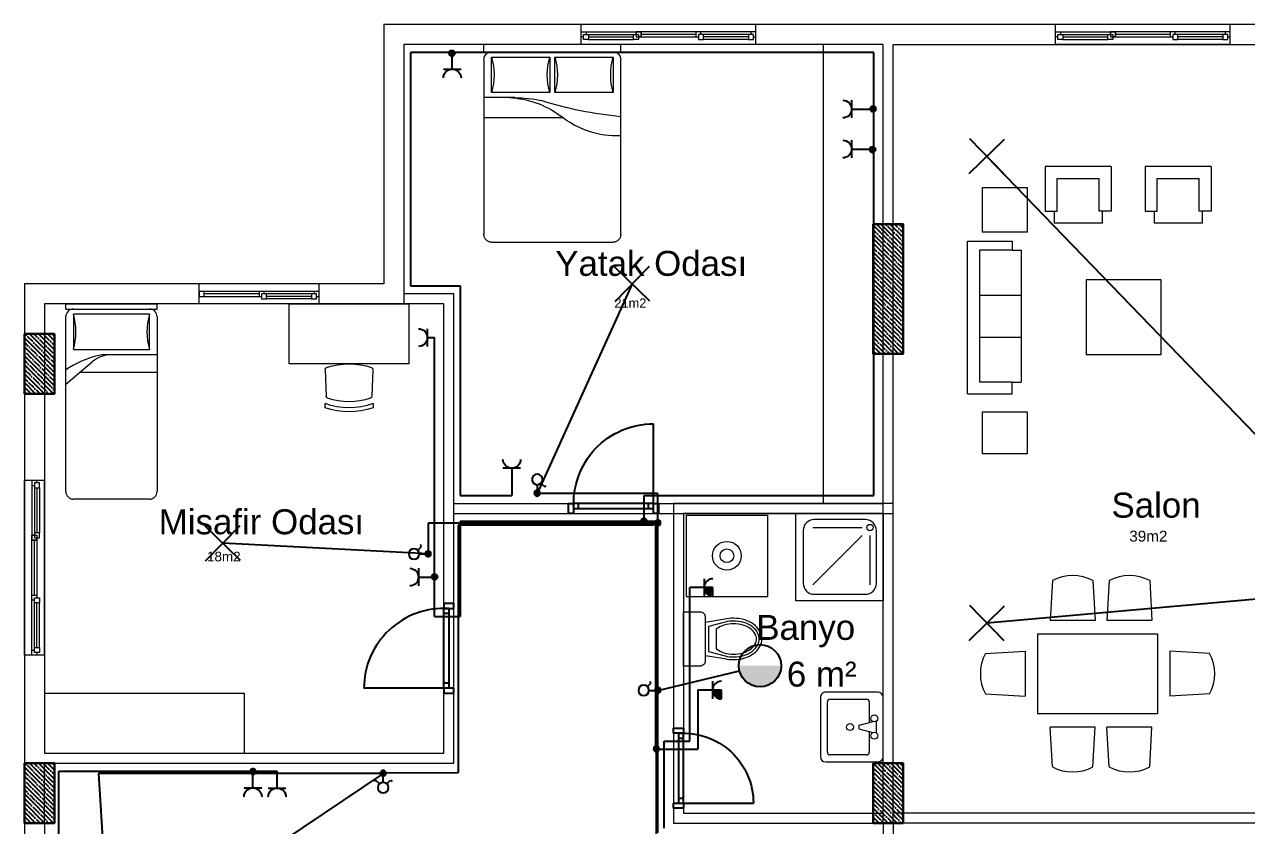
# Model space of a CAD drawing. Header units: millimetres. Extents: x 4244 to 11072, y 2695 to 6443.
# Drawn here: x 4264 to 4876, y 3176 to 3577 of the extents above; entities that cross this region are included whole.
import ezdxf
from ezdxf.enums import TextEntityAlignment as Align

# ---------------------------------------------------------------- set-up
doc = ezdxf.new("R2010")
doc.units = ezdxf.units.MM
doc.linetypes.add('ACAD_ISO03W100', pattern=[30, 12, -18])
for name, color, linetype in [('Aydınlatma', 130, 'Continuous'), ('MIMARI', 7, 'Continuous'), ('Priz Hat', 10, 'Continuous'), ('SEMBOL', 7, 'Continuous')]:
    doc.layers.add(name, color=color, linetype=linetype)
for name, color, linetype, lineweight in [('duvar', 30, 'Continuous', 20), ('kolon', 50, 'Continuous', 30), ('pencere', 241, 'Continuous', 15), ('TEFRIS', 252, 'Continuous', 15)]:
    doc.layers.add(name, color=color, linetype=linetype, lineweight=lineweight)
doc.styles.add('ATT', font='romans.shx')
doc.styles.get("Standard").update_dxf_attribs({"font": 'arial.ttf'})

# ---------------------------------------------------------------- blocks, each defined once
blk = doc.blocks.new('90kapı')
blk.add_line((243145.1, 70889.4), (243145.1, 70969.4))
for points in [[(243145.1, 70879.4), (243145.1, 70889.4), (243140.1, 70889.4), (243140.1, 70879.4)], [(243225.1, 70879.4), (243230.1, 70879.4), (243230.1, 70889.4), (243225.1, 70889.4)]]:
    blk.add_lwpolyline(points, close=True)
for points in [[(243145.1, 70889.4), (243225.1, 70889.4), (243225.1, 70884.4), (243220.1, 70884.4), (243220.1, 70889.4)], [(243150.1, 70884.4), (243150.1, 70889.4)], [(243220.1, 70884.4), (243145.1, 70884.4)]]:
    blk.add_lwpolyline(points)
blk.add_arc((243145.1, 70889.4), 80, 356.4167, 90)
blk = doc.blocks.new('80kapı')
blk.add_line((243283.4, 70889.4), (243283.4, 70959.4))
for points in [[(243283.4, 70879.4), (243283.4, 70889.4), (243278.4, 70889.4), (243278.4, 70879.4)], [(243353.4, 70879.4), (243358.4, 70879.4), (243358.4, 70889.4), (243353.4, 70889.4)]]:
    blk.add_lwpolyline(points, close=True)
for points in [[(243283.4, 70889.4), (243353.4, 70889.4), (243353.4, 70884.4), (243348.4, 70884.4), (243348.4, 70889.4)], [(243288.4, 70884.4), (243288.4, 70889.4)], [(243348.4, 70884.4), (243283.4, 70884.4)]]:
    blk.add_lwpolyline(points)
blk.add_arc((243283.4, 70889.4), 70, 355.904, 90)
blk = doc.blocks.new('12PBED01')
at = {"color": 0, "linetype": 'ByBlock'}
for p, q in [((0, 0), (0, 36)), ((2, 36), (0, 36)), ((2, 0), (2, 36)), ((5, 36), (74, 36)), ((20, 36), (20, 15.78474)), ((27, 36), (27, 5.5)), ((18, 33), (4, 33)), ((4, 33), (4, 3)), ((18, 3), (18, 33)), ((77, 33), (77, 3)), ((31.609761, 0), (22.821743, 10.433915)), ((2, 0), (0, 0)), ((4, 3), (18, 3)), ((74, 0), (5, 0))]:
    blk.add_line(p, q, dxfattribs=at)
for centre, radius, start, end in [((5, 33), 3, 90, 180), ((74, 33), 3, 0, 90), ((11, 57), 25, 253.739795, 286.260205), ((32, 18.164349), 12, 180, 220.10593), ((32, 15.78474), 12, 180, 193.392796), ((59.913793, 22.431034), 40.69413, 193.392796, 213.450102), ((5, 3), 3, 180, 270), ((11, -21), 25, 73.739795, 106.260205), ((74, 3), 3, 270, 0)]:
    blk.add_arc(centre, radius, start, end, dxfattribs=at)
at = {"color": 0, "linetype": 'ByBlock', "style": 'ATT'}
for tag, flags, p in [('ITEM', 3, (48.5, 22)), ('ROOM_NUMBER', 1, (48.5, 7.5))]:
    blk.add_attdef(tag, text='', height=6, dxfattribs=dict(at, flags=flags)).set_placement(p, align=Align.CENTER)
blk = doc.blocks.new('desk-10')
at = {"color": 0, "linetype": 'ByBlock'}
for p, q in [((0, 0.6), (-1.2, 0.6)), ((-1.2, 0.6), (-1.2, 0)), ((0, 0), (0, 0.6)), ((-1.2, 0), (0, 0)), ((-0.839, -0.055), (-0.828, -0.325)), ((-0.361, -0.055), (-0.372, -0.325)), ((-0.84, -0.398), (-0.84, -0.44)), ((-0.36, -0.44), (-0.36, -0.398))]:
    blk.add_line(p, q, dxfattribs=at)
for centre, radius, start, end in [((-0.6, -0.74), 0.74, 72.2612, 107.7388), ((-0.819, -0.054), 0.02, 107.7388, 182.465), ((-0.381, -0.054), 0.02, 357.535, 72.2612), ((-0.808, -0.324), 0.02, 182.465, 250.4227), ((-0.6, 0.26), 0.64, 250.4227, 289.5773), ((-0.392, -0.324), 0.02, 289.5773, 357.535), ((-0.6, 0.26), 0.7, 249.949, 290.051), ((-0.6, 0.26), 0.74, 251.0754, 288.9246)]:
    blk.add_arc(centre, radius, start, end, dxfattribs=at)
blk = doc.blocks.new('12PBED03')
at = {"color": 0, "linetype": 'ByBlock'}
for p, q in [((3, 54), (0, 54)), ((0, 0), (0, 54)), ((3, 0), (3, 54)), ((6, 54), (75, 54)), ((21, 41.758136), (21, 54)), ((29, 23), (29, 54)), ((19, 51), (5, 51)), ((5, 51), (5, 28)), ((19, 28), (19, 51)), ((78, 51), (78, 3)), ((5, 28), (19, 28)), ((5, 26), (5, 3)), ((19, 26), (5, 26)), ((19, 3), (19, 26)), ((3, 0), (0, 0)), ((5, 3), (19, 3)), ((75, 0), (6, 0))]:
    blk.add_line(p, q, dxfattribs=at)
for centre, radius, start, end in [((6, 51), 3, 90, 180), ((75, 51), 3, 0, 90), ((12, 75), 25, 253.739795, 286.260205), ((57.725806, 45.629032), 36.761918, 182.539782, 216.040311), ((69.004289, 41.742518), 48.004291, 179.981359, 192.466744), ((12, 4), 25, 73.739795, 106.260205), ((-120.191801, -13.95004), 149.36804, 5.357156, 17.666547), ((12, 50), 25, 253.739795, 286.260205), ((0.75, 1.5), 35.338541, 357.56726, 39.546081), ((6, 3), 3, 180, 270), ((12, -21), 25, 73.739795, 106.260205), ((75, 3), 3, 270, 0)]:
    blk.add_arc(centre, radius, start, end, dxfattribs=at)
at = {"color": 0, "linetype": 'ByBlock', "style": 'ATT'}
for tag, flags, p in [('ITEM', 3, (50, 33)), ('ROOM_NUMBER', 1, (50, 18.5))]:
    blk.add_attdef(tag, text='', height=6, dxfattribs=dict(at, flags=flags)).set_placement(p, align=Align.CENTER)
blk = doc.blocks.new('lav')
at = {"layer": 'TEFRIS'}
for p, q in [((2752.7, 4644.6), (2752.7, 4585.2)), ((2810.3, 4649.8), (2758, 4649.8)), ((2766.7, 4619.3), (2766.7, 4640.2)), ((2769.3, 4642.8), (2806, 4642.8)), ((2808.6, 4640.2), (2808.6, 4589.6)), ((2815.6, 4585.2), (2815.6, 4644.6)), ((2759.7, 4609.7), (2759.7, 4620.2)), ((2777.2, 4616.7), (2763.2, 4620.2)), ((2777.2, 4613.2), (2777.2, 4616.7)), ((2763.2, 4609.7), (2777.2, 4613.2)), ((2766.7, 4589.6), (2766.7, 4610.6)), ((2758, 4580), (2810.3, 4580)), ((2806, 4587), (2769.3, 4587))]:
    blk.add_line(p, q, dxfattribs=at)
for centre in [(2761.5, 4623.6), (2785.9, 4614.9), (2761.5, 4606.2)]:
    blk.add_circle(centre, 3.49, dxfattribs=at)
for centre, radius, start, end in [((2758, 4644.6), 5.24, 90, 180), ((2769.3, 4640.2), 2.62, 90, 180), ((2806, 4640.2), 2.62, 0, 90), ((2810.3, 4644.6), 5.24, 0, 90), ((2758, 4585.2), 5.24, 180, 270), ((2769.3, 4589.6), 2.62, 180, 270), ((2806, 4589.6), 2.62, 270, 0), ((2810.3, 4585.2), 5.24, 270, 0)]:
    blk.add_arc(centre, radius, start, end, dxfattribs=at)
blk = doc.blocks.new('klo')
at = {"layer": 'TEFRIS'}
blk.add_line((2781.8, 4733.8), (2781.8, 4758.7), dxfattribs=at)
for points in [[(2790.5, 4773.5), (2806.9, 4773.5), (2806.9, 4719), (2790.5, 4719, -0.414214), (2785, 4724.5), (2785, 4768.1, -0.414214)], [(2756.7, 4731, 0.073614), (2766.3, 4732.4, 0.084488), (2773.5, 4736, 0.011368), (2774.1, 4736.5), (2774.1, 4756, 0.011368), (2773.5, 4756.5, 0.084488), (2766.3, 4760.1, 0.073614), (2756.7, 4761.5, 0.073614), (2747.1, 4760.1, 0.084488), (2739.8, 4756.5, 0.106412), (2735.1, 4751.2, 0.129635), (2733.8, 4746.3, 0.129635), (2735.1, 4741.4, 0.106412), (2739.8, 4736, 0.084488), (2747.1, 4732.4, 0.073614)]]:
    blk.add_lwpolyline(points, format="xyb", close=True, dxfattribs=at)
for points in [[(2785, 4762.8), (2765.6, 4766, 0.058264), (2756.7, 4767, 0.073614), (2745.5, 4765.3, 0.084488), (2736.6, 4760.9, 0.106412), (2730.3, 4753.8, 0.129635), (2728.3, 4746.3, 0.129635), (2730.3, 4738.7, 0.106412), (2736.6, 4731.6, 0.084488), (2745.5, 4727.2, 0.073614), (2756.7, 4725.5, 0.058264), (2765.6, 4726.6), (2785, 4729.8)], [(2781.8, 4758.7), (2765.1, 4763.3, 0.05892), (2756.7, 4764.3, 0.073614), (2746.3, 4762.7, 0.084488), (2738.2, 4758.7, 0.106412), (2732.7, 4752.5, 0.129635), (2731, 4746.3, 0.129635), (2732.7, 4740, 0.106412), (2738.2, 4733.8, 0.084488), (2746.3, 4729.8, 0.073614), (2756.7, 4728.3, 0.05892), (2765.1, 4729.3), (2781.8, 4733.8)]]:
    blk.add_lwpolyline(points, format="xyb", dxfattribs=at)
blk = doc.blocks.new('duşak')
at = {"layer": 'TEFRIS'}
for p, q in [((1279.4, 4784.1), (1328.9, 4784.1)), ((1279.4, 4726.8), (1328.9, 4776.1)), ((1336.8, 4776.1), (1336.8, 4726.8))]:
    blk.add_line(p, q, dxfattribs=at)
blk.add_lwpolyline([(1350, 4798.1), (1350, 4710.8), (1262.7, 4710.8), (1262.7, 4798.1)], close=True, dxfattribs=at)
blk.add_lwpolyline([(1269.9, 4781.1), (1269.9, 4728.1, 0.414214), (1280.8, 4717.2), (1332.3, 4717.2, 0.414214), (1343.2, 4728.1), (1343.2, 4781.1, 0.414214), (1332.3, 4792.1), (1280.8, 4792.1, 0.414214)], format="xyb", close=True, dxfattribs=at)
blk.add_circle((1336.8, 4784.1), 3.19, dxfattribs=at)
blk = doc.blocks.new('table-11')
at = {"color": 0, "linetype": 'ByBlock'}
for p, q in [((-1.122, 0.533), (-1.144, 0.134)), ((-0.716, 0.533), (-0.694, 0.134)), ((-0.554, 0.533), (-0.576, 0.134)), ((-0.148, 0.533), (-0.126, 0.134)), ((-1.144, 0.134), (-0.694, 0.134)), ((-0.576, 0.134), (-0.126, 0.134)), ((0, 0), (-1.2, 0)), ((-1.2, -0.8), (-1.2, 0)), ((0, -0.8), (0, 0)), ((-1.723, -0.197), (-1.324, -0.175)), ((-1.324, -0.625), (-1.324, -0.175)), ((0.523, -0.197), (0.124, -0.175)), ((0.124, -0.625), (0.124, -0.175)), ((-1.723, -0.603), (-1.324, -0.625)), ((0.523, -0.603), (0.124, -0.625)), ((0, -0.8), (-1.2, -0.8)), ((-1.144, -0.934), (-0.694, -0.934)), ((-1.122, -1.333), (-1.144, -0.934)), ((-0.716, -1.333), (-0.694, -0.934)), ((-0.576, -0.934), (-0.126, -0.934)), ((-0.554, -1.333), (-0.576, -0.934)), ((-0.148, -1.333), (-0.126, -0.934))]:
    blk.add_line(p, q, dxfattribs=at)
for centre, start, end in [((-0.919, 0.159), 61.4891, 118.5109), ((-0.351, 0.159), 61.4891, 118.5109), ((-1.349, -0.4), 151.4891, 208.5109), ((0.149, -0.4), 331.4891, 28.5109), ((-0.919, -0.959), 241.4891, 298.5109), ((-0.351, -0.959), 241.4891, 298.5109)]:
    blk.add_arc(centre, 0.425, start, end, dxfattribs=at)
blk = doc.blocks.new('ARM')
at = {"layer": 'SEMBOL', "color": 2}
for p, q in [((0, 17.5), (0, -17.5)), ((17.5, 0), (-17.5, 0))]:
    blk.add_line(p, q, dxfattribs=at)
blk = doc.blocks.new('Priz Toprakli')
at = {"layer": 'SEMBOL', "linetype": 'ByBlock'}
blk.add_line((17.7, 0), (-17.7, 0), dxfattribs=at)
at = {"layer": 'SEMBOL', "color": 1, "ltscale": 10}
blk.add_line((0, 0), (0, 12.6), dxfattribs=at)
at = {"layer": 'SEMBOL', "linetype": 'ByBlock'}
blk.add_arc((0, -17.6), 17.7, 0, 180, dxfattribs=at)
blk = doc.blocks.new('Buat')
at = {"layer": 'SEMBOL'}
for p, q in [((5465.82, 3079.37), (5468.65, 3079.37)), ((5465.82, 3079.28), (5468.65, 3079.28)), ((5465.83, 3079.45), (5468.64, 3079.45)), ((5465.83, 3079.19), (5468.64, 3079.19)), ((5465.84, 3079.54), (5468.63, 3079.54)), ((5465.84, 3079.1), (5468.63, 3079.1)), ((5465.85, 3079.63), (5468.62, 3079.63)), ((5465.86, 3079.01), (5468.61, 3079.01)), ((5465.87, 3079.72), (5468.6, 3079.72)), ((5465.89, 3078.92), (5468.58, 3078.92)), ((5465.9, 3079.81), (5468.57, 3079.81)), ((5465.92, 3078.84), (5468.55, 3078.84)), ((5465.93, 3079.9), (5468.54, 3079.9)), ((5465.96, 3078.75), (5468.52, 3078.75)), ((5465.97, 3079.98), (5468.5, 3079.98)), ((5466, 3078.66), (5468.47, 3078.66)), ((5466.02, 3080.07), (5468.45, 3080.07)), ((5466.05, 3078.57), (5468.42, 3078.57)), ((5466.08, 3080.16), (5468.39, 3080.16)), ((5466.12, 3078.48), (5468.35, 3078.48)), ((5466.15, 3080.25), (5468.32, 3080.25)), ((5466.19, 3078.39), (5468.28, 3078.39)), ((5466.23, 3080.34), (5468.24, 3080.34)), ((5466.28, 3078.31), (5468.19, 3078.31)), ((5466.32, 3080.43), (5468.15, 3080.43)), ((5466.39, 3078.22), (5468.09, 3078.22)), ((5466.44, 3080.51), (5468.03, 3080.51)), ((5466.59, 3080.6), (5467.88, 3080.6)), ((5466.8, 3080.69), (5467.67, 3080.69)), ((5466.52, 3078.13), (5467.95, 3078.13)), ((5466.69, 3078.04), (5467.78, 3078.04)), ((5467, 3077.95), (5467.47, 3077.95))]:
    blk.add_line(p, q, dxfattribs=at)
blk.add_circle((5467.24, 3079.35), 1.41, dxfattribs=at)
blk = doc.blocks.new('etanş')
at = {"layer": 'MIMARI', "linetype": 'ACAD_ISO03W100', "ltscale": 10}
blk.add_hatch(color=256, dxfattribs=at).paths.add_polyline_path([(5406.7, 5512.8), (5406, 5512.8, 0.402331), (5389, 5495.1), (5406.7, 5495.1)])
for p, q in [((5406.7, 5495.1), (5406.7, 5512.7)), ((5389, 5495.1), (5406.7, 5495.1))]:
    blk.add_line(p, q, dxfattribs=at)
at = {"layer": 'SEMBOL', "linetype": 'ByBlock'}
blk.add_line((5424.4, 5512.8), (5389, 5512.8), dxfattribs=at)
at = {"layer": 'SEMBOL', "color": 1, "ltscale": 10}
blk.add_line((5406.7, 5512.8), (5406.7, 5525.3), dxfattribs=at)
at = {"layer": 'SEMBOL', "linetype": 'ByBlock'}
blk.add_arc((5406.7, 5495.1), 17.7, 0, 180, dxfattribs=at)
blk = doc.blocks.new('Adi Anahtar')
at = {"layer": 'MIMARI', "linetype": 'ACAD_ISO03W100', "ltscale": 10}
blk.add_line((0, 10.6), (0, 28.4), dxfattribs=at)
at = {"layer": 'SEMBOL'}
for p, q in [((7.5, 7.5), (15, 15)), ((15, 15), (18, 12))]:
    blk.add_line(p, q, dxfattribs=at)
blk.add_circle((0, 0), 10.6, dxfattribs=at)
blk = doc.blocks.new('Komitator')
at = {"layer": 'MIMARI', "linetype": 'ACAD_ISO03W100', "ltscale": 10}
blk.add_line((0, 10.6), (0, 28.4), dxfattribs=at)
at = {"layer": 'SEMBOL'}
for p, q in [((-15, 15), (-18, 12)), ((-7.5, 7.5), (-15, 15)), ((7.5, 7.5), (15, 15)), ((15, 15), (18, 12))]:
    blk.add_line(p, q, dxfattribs=at)
blk.add_circle((0, 0), 10.6, dxfattribs=at)
blk = doc.blocks.new('boatt')
at = {"layer": 'SEMBOL'}
for p, q in [((-1.41, 0.18), (1.41, 0.18)), ((-1.41, 0.09), (1.41, 0.09)), ((-1.41, 0), (1.41, 0)), ((-1.4, 0.26), (1.4, 0.26)), ((-1.38, 0.35), (1.38, 0.35)), ((-1.36, 0.44), (1.36, 0.44)), ((-1.34, 0.53), (1.34, 0.53)), ((-1.3, 0.62), (1.3, 0.62)), ((-1.26, 0.71), (1.26, 0.71)), ((-1.21, 0.79), (1.21, 0.79)), ((-1.15, 0.88), (1.15, 0.88)), ((-1.09, 0.97), (1.09, 0.97)), ((-1.01, 1.06), (1.01, 1.06)), ((-0.91, 1.15), (0.91, 1.15)), ((-0.8, 1.24), (0.8, 1.24)), ((-0.65, 1.32), (0.65, 1.32)), ((-0.43, 1.41), (0.43, 1.41)), ((-1.4, -0.09), (1.4, -0.09)), ((-1.39, -0.18), (1.39, -0.18)), ((-1.37, -0.26), (1.37, -0.26)), ((-1.35, -0.35), (1.35, -0.35)), ((-1.32, -0.44), (1.32, -0.44)), ((-1.28, -0.53), (1.28, -0.53)), ((-1.23, -0.62), (1.23, -0.62)), ((-1.18, -0.71), (1.18, -0.71)), ((-1.12, -0.79), (1.12, -0.79)), ((-1.04, -0.88), (1.04, -0.88)), ((-0.96, -0.97), (0.96, -0.97)), ((-0.85, -1.06), (0.85, -1.06)), ((-0.72, -1.15), (0.72, -1.15)), ((-0.54, -1.24), (0.54, -1.24)), ((-0.24, -1.32), (0.24, -1.32))]:
    blk.add_line(p, q, dxfattribs=at)
blk.add_circle((0, 0.07), 1.41, dxfattribs=at)

msp = doc.modelspace()

# ---------------------------------------------------------------- hatches: boundary and pattern name
at = {"lineweight": -3}
h = msp.add_hatch(dxfattribs=at)
h.set_pattern_fill('ANSI35', color=0, scale=0.5, angle=-90)
h.set_pattern_definition([(315, (-7637.3617, 76495.388), (2.24506403, 2.24506403), []), (315, (-7637.3617, 76493.143), (2.24506403, 2.24506403), [3.96875, -0.79375, 0, -0.79375])])
h.paths.add_polyline_path([(4688.723, 3476.83), (4688.723, 3411.83), (4703.723, 3411.83), (4703.723, 3476.83)])
h = msp.add_hatch(dxfattribs=at)
h.set_pattern_fill('ANSI35', color=0, scale=0.5, angle=-90)
h.set_pattern_definition([(315, (-7332.3617, 76445.388), (2.24506403, 2.24506403), []), (315, (-7332.3617, 76443.143), (2.24506403, 2.24506403), [3.96875, -0.79375, 0, -0.79375])])
h.paths.add_polyline_path([(4263.723, 3421.83), (4263.723, 3391.83), (4278.723, 3391.83), (4278.723, 3421.83)])
h = msp.add_hatch(dxfattribs=at)
h.set_pattern_fill('ANSI35', color=0, scale=0.5, angle=-90)
h.set_pattern_definition([(315, (-7332.3617, 76230.388), (2.24506403, 2.24506403), []), (315, (-7332.3617, 76228.143), (2.24506403, 2.24506403), [3.96875, -0.79375, 0, -0.79375])])
h.paths.add_polyline_path([(4263.723, 3206.83), (4263.723, 3176.83), (4278.723, 3176.83), (4278.723, 3206.83)])
h = msp.add_hatch(dxfattribs=at)
h.set_pattern_fill('ANSI35', color=0, scale=0.5, angle=-90)
h.set_pattern_definition([(315, (-7637.3617, 76230.388), (2.24506403, 2.24506403), []), (315, (-7637.3617, 76228.143), (2.24506403, 2.24506403), [3.96875, -0.79375, 0, -0.79375])])
h.paths.add_polyline_path([(4688.723, 3206.83), (4688.723, 3176.83), (4703.723, 3176.83), (4703.723, 3206.83)])
at = {"layer": 'Aydınlatma', "linetype": 'ACAD_ISO03W100', "ltscale": 10}
msp.add_hatch(color=2, dxfattribs=at).paths.add_polyline_path([(4642.649, 3255.627, -1), (4621.455, 3255.627)])

# ---------------------------------------------------------------- linework, layer by layer
at = {"layer": 'Aydınlatma'}
for p, q in [((4943.475, 3305.752), (4745.694, 3510.748)), ((4568.09, 3446.844), (4520.445, 3341.932)), ((4580.891, 3341.932), (4520.445, 3341.932)), ((4580.891, 3171.932), (4580.891, 3341.932)), ((4580.891, 3327.019), (4465.891, 3327.019)), ((4465.891, 3327.019), (4465.891, 3311.602)), ((4578.547, 3326.019), (4480.891, 3326.019)), ((4480.891, 3326.019), (4480.891, 3201.991)), ((4580.891, 3327.025), (4578.547, 3326.019)), ((4465.891, 3311.671), (4363.103, 3316.968)), ((4943.848, 3294.57), (4745.694, 3276.974)), ((4580.891, 3243.221), (4621.753, 3253.13)), ((4443.342, 3201.739), (4300.794, 3201.739)), ((4300.794, 3201.739), (4313.751, 2997.786)), ((4443.342, 3201.739), (4326.749, 3123.442)), ((4480.891, 3201.991), (4442.952, 3201.793))]:
    msp.add_line(p, q, dxfattribs=at)
at = {"layer": 'Aydınlatma', "color": 1}
msp.add_circle((4632.052, 3255.627), 10.597, dxfattribs=at)
at = {"layer": 'duvar'}
for p, q in [((4478.723, 3441.83), (4453.723, 3441.83)), ((4478.723, 3441.83), (4453.723, 3441.83)), ((4478.723, 3206.83), (4478.723, 3441.83)), ((4636.223, 3336.83), (4596.223, 3336.83)), ((4536.223, 3331.83), (4581.223, 3331.83)), ((4588.723, 3224.33), (4588.723, 3184.33)), ((4273.723, 3176.83), (4273.723, 3206.83)), ((4693.723, 3176.83), (4693.723, 3101.83)), ((4698.723, 3176.83), (4698.723, 3083.83))]:
    msp.add_line(p, q, dxfattribs=at)
for points in [[(5408.087, 3486.83), (5293.723, 3486.83), (5293.723, 3526.83), (5113.723, 3526.83), (5113.723, 3576.83), (4943.723, 3576.83), (4943.723, 3576.83), (4703.723, 3576.83), (4703.723, 3576.83), (4443.723, 3576.83), (4443.723, 3446.83), (4313.723, 3446.83)], [(4478.723, 3336.83), (4693.723, 3336.83), (4693.723, 3566.83), (4453.723, 3566.83), (4453.723, 3436.83)], [(4953.723, 3471.83), (4953.723, 3176.83), (4693.723, 3176.83), (4693.723, 3471.83)], [(4433.723, 3446.83), (4263.723, 3446.83), (4263.723, 3206.83), (4478.723, 3206.83)], [(4478.723, 3331.83), (4698.723, 3331.83)], [(4263.723, 3206.83), (4263.723, 2891.83), (4278.723, 2891.83)], [(4273.723, 3176.83), (4273.723, 2901.83), (4693.723, 2901.83), (4693.723, 3101.83)]]:
    msp.add_lwpolyline(points, dxfattribs=at)
for points in [[(4948.723, 3181.83), (4698.723, 3181.83), (4698.723, 3566.83), (4948.723, 3566.83)], [(4273.723, 3211.83), (4473.723, 3211.83), (4473.723, 3436.83), (4273.723, 3436.83)], [(4698.723, 3336.83), (4588.723, 3336.83), (4588.723, 3176.83), (4698.723, 3176.83)], [(4693.723, 3331.83), (4593.723, 3331.83), (4593.723, 3181.83), (4693.723, 3181.83)]]:
    msp.add_lwpolyline(points, close=True, dxfattribs=at)
at = {"layer": 'kolon', "color": 0}
for points in [[(4688.723, 3476.83), (4688.723, 3411.83), (4703.723, 3411.83), (4703.723, 3476.83)], [(4263.723, 3421.83), (4263.723, 3391.83), (4278.723, 3391.83), (4278.723, 3421.83)], [(4263.723, 3206.83), (4263.723, 3176.83), (4278.723, 3176.83), (4278.723, 3206.83)], [(4688.723, 3206.83), (4688.723, 3176.83), (4703.723, 3176.83), (4703.723, 3206.83)]]:
    msp.add_lwpolyline(points, close=True, dxfattribs=at)
at = {"layer": 'pencere'}
for p, q in [((4629.973, 3576.83), (4542.473, 3576.83)), ((4542.473, 3566.83), (4542.473, 3576.83)), ((4629.973, 3566.83), (4629.973, 3576.83)), ((4867.473, 3576.83), (4779.973, 3576.83)), ((4779.973, 3566.83), (4779.973, 3576.83)), ((4867.473, 3566.83), (4867.473, 3576.83)), ((4544.973, 3573.08), (4569.973, 3573.08)), ((4546.223, 3571.83), (4568.723, 3571.83)), ((4546.223, 3570.58), (4568.723, 3570.58)), ((4546.223, 3569.33), (4568.723, 3569.33)), ((4599.973, 3573.08), (4572.473, 3573.08)), ((4599.973, 3571.83), (4572.473, 3571.83)), ((4572.473, 3570.58), (4599.973, 3570.58)), ((4627.473, 3573.08), (4602.473, 3573.08)), ((4626.223, 3571.83), (4603.723, 3571.83)), ((4626.223, 3570.58), (4603.723, 3570.58)), ((4626.223, 3569.33), (4603.723, 3569.33)), ((4782.473, 3573.08), (4807.473, 3573.08)), ((4783.723, 3571.83), (4806.223, 3571.83)), ((4783.723, 3570.58), (4806.223, 3570.58)), ((4783.723, 3569.33), (4806.223, 3569.33)), ((4837.473, 3573.08), (4809.973, 3573.08)), ((4837.473, 3571.83), (4809.973, 3571.83)), ((4809.973, 3570.58), (4837.473, 3570.58)), ((4864.973, 3573.08), (4839.973, 3573.08)), ((4863.723, 3571.83), (4841.223, 3571.83)), ((4863.723, 3570.58), (4841.223, 3570.58)), ((4863.723, 3569.33), (4841.223, 3569.33)), ((4629.973, 3566.83), (4542.473, 3566.83)), ((4867.473, 3566.83), (4779.973, 3566.83)), ((4411.223, 3446.83), (4351.223, 3446.83)), ((4351.223, 3436.83), (4351.223, 3446.83)), ((4411.223, 3436.83), (4411.223, 3446.83)), ((4381.223, 3443.08), (4353.723, 3443.08)), ((4381.223, 3441.83), (4353.723, 3441.83)), ((4353.723, 3440.58), (4381.223, 3440.58)), ((4408.723, 3443.08), (4383.723, 3443.08)), ((4407.473, 3441.83), (4384.973, 3441.83)), ((4407.473, 3440.58), (4384.973, 3440.58)), ((4407.473, 3439.33), (4384.973, 3439.33)), ((4411.223, 3436.83), (4351.223, 3436.83)), ((4263.723, 3260.953), (4263.723, 3348.453)), ((4273.723, 3348.453), (4263.723, 3348.453)), ((4273.723, 3260.953), (4273.723, 3348.453)), ((4267.473, 3345.953), (4267.473, 3320.953)), ((4268.723, 3344.703), (4268.723, 3322.203)), ((4269.973, 3344.703), (4269.973, 3322.203)), ((4271.223, 3344.703), (4271.223, 3322.203)), ((4267.473, 3290.953), (4267.473, 3318.453)), ((4268.723, 3290.953), (4268.723, 3318.453)), ((4269.973, 3318.453), (4269.973, 3290.953)), ((4267.473, 3263.453), (4267.473, 3288.453)), ((4268.723, 3264.703), (4268.723, 3287.203)), ((4269.973, 3264.703), (4269.973, 3287.203)), ((4271.223, 3264.703), (4271.223, 3287.203)), ((4273.723, 3260.953), (4263.723, 3260.953))]:
    msp.add_line(p, q, dxfattribs=at)
for points in [[(4543.723, 3570.58), (4542.473, 3570.58), (4542.473, 3573.08), (4544.973, 3573.08), (4544.973, 3571.83)], [(4569.973, 3571.83), (4569.973, 3573.08), (4572.473, 3573.08), (4572.473, 3570.58), (4571.223, 3570.58)], [(4602.473, 3571.83), (4602.473, 3573.08), (4599.973, 3573.08), (4599.973, 3570.58), (4601.223, 3570.58)], [(4628.723, 3570.58), (4629.973, 3570.58), (4629.973, 3573.08), (4627.473, 3573.08), (4627.473, 3571.83)], [(4781.223, 3570.58), (4779.973, 3570.58), (4779.973, 3573.08), (4782.473, 3573.08), (4782.473, 3571.83)], [(4807.473, 3571.83), (4807.473, 3573.08), (4809.973, 3573.08), (4809.973, 3570.58), (4808.723, 3570.58)], [(4839.973, 3571.83), (4839.973, 3573.08), (4837.473, 3573.08), (4837.473, 3570.58), (4838.723, 3570.58)], [(4866.223, 3570.58), (4867.473, 3570.58), (4867.473, 3573.08), (4864.973, 3573.08), (4864.973, 3571.83)], [(4383.723, 3441.83), (4383.723, 3443.08), (4381.223, 3443.08), (4381.223, 3440.58), (4382.473, 3440.58)], [(4409.973, 3440.58), (4411.223, 3440.58), (4411.223, 3443.08), (4408.723, 3443.08), (4408.723, 3441.83)], [(4269.973, 3347.203), (4269.973, 3348.453), (4267.473, 3348.453), (4267.473, 3345.953), (4268.723, 3345.953)], [(4268.723, 3320.953), (4267.473, 3320.953), (4267.473, 3318.453), (4269.973, 3318.453), (4269.973, 3319.703)], [(4268.723, 3288.453), (4267.473, 3288.453), (4267.473, 3290.953), (4269.973, 3290.953), (4269.973, 3289.703)], [(4269.973, 3262.203), (4269.973, 3260.953), (4267.473, 3260.953), (4267.473, 3263.453), (4268.723, 3263.453)]]:
    msp.add_lwpolyline(points, dxfattribs=at)
for points in [[(4543.723, 3571.83), (4546.223, 3571.83), (4546.223, 3569.33), (4543.723, 3569.33)], [(4568.723, 3571.83), (4571.223, 3571.83), (4571.223, 3569.33), (4568.723, 3569.33)], [(4572.473, 3573.08), (4569.973, 3573.08), (4569.973, 3570.58), (4572.473, 3570.58)], [(4603.723, 3571.83), (4601.223, 3571.83), (4601.223, 3569.33), (4603.723, 3569.33)], [(4628.723, 3571.83), (4626.223, 3571.83), (4626.223, 3569.33), (4628.723, 3569.33)], [(4781.223, 3571.83), (4783.723, 3571.83), (4783.723, 3569.33), (4781.223, 3569.33)], [(4806.223, 3571.83), (4808.723, 3571.83), (4808.723, 3569.33), (4806.223, 3569.33)], [(4809.973, 3573.08), (4807.473, 3573.08), (4807.473, 3570.58), (4809.973, 3570.58)], [(4841.223, 3571.83), (4838.723, 3571.83), (4838.723, 3569.33), (4841.223, 3569.33)], [(4866.223, 3571.83), (4863.723, 3571.83), (4863.723, 3569.33), (4866.223, 3569.33)], [(4353.723, 3443.08), (4351.223, 3443.08), (4351.223, 3440.58), (4353.723, 3440.58)], [(4384.973, 3441.83), (4382.473, 3441.83), (4382.473, 3439.33), (4384.973, 3439.33)], [(4409.973, 3441.83), (4407.473, 3441.83), (4407.473, 3439.33), (4409.973, 3439.33)], [(4268.723, 3347.203), (4268.723, 3344.703), (4271.223, 3344.703), (4271.223, 3347.203)], [(4267.473, 3318.453), (4267.473, 3320.953), (4269.973, 3320.953), (4269.973, 3318.453)], [(4268.723, 3322.203), (4268.723, 3319.703), (4271.223, 3319.703), (4271.223, 3322.203)], [(4268.723, 3287.203), (4268.723, 3289.703), (4271.223, 3289.703), (4271.223, 3287.203)], [(4268.723, 3262.203), (4268.723, 3264.703), (4271.223, 3264.703), (4271.223, 3262.203)]]:
    msp.add_lwpolyline(points, close=True, dxfattribs=at)
at = {"layer": 'Priz Hat'}
for p, q in [((4688.985, 3562.83), (4456.985, 3562.83)), ((4456.985, 3562.83), (4456.985, 3445.83)), ((4477.937, 3557.552), (4477.937, 3562.83)), ((4688.985, 3340.83), (4688.985, 3562.83)), ((4681.073, 3534.415), (4688.985, 3534.415)), ((4681.073, 3514.415), (4688.985, 3514.415)), ((4481.985, 3445.83), (4481.985, 3340.83)), ((4468.574, 3420), (4468.574, 3420)), ((4468.574, 3420), (4468.985, 3420)), ((4468.985, 3280.252), (4468.985, 3420)), ((4507.753, 3351.456), (4507.753, 3340.83)), ((4481.985, 3340.83), (4507.753, 3340.83)), ((4573.985, 3340.83), (4688.985, 3340.83)), ((4573.985, 3327.83), (4573.985, 3340.83)), ((4579.96, 3327.83), (4481.985, 3327.83)), ((4481.985, 3327.83), (4481.985, 3280.252)), ((4579.96, 3213.764), (4579.96, 3327.83)), ((4464.162, 3300), (4468.985, 3300)), ((4596.985, 3217.83), (4596.985, 3294.781)), ((4600.943, 3294.781), (4596.985, 3294.781)), ((4468.985, 3280.252), (4481.985, 3280.252)), ((4579.985, 3213.83), (4579.985, 3170.33)), ((4579.985, 3213.83), (4597.042, 3213.83)), ((4583.985, 3174.33), (4583.985, 3217.83)), ((4583.985, 3217.83), (4596.985, 3217.83)), ((4597.042, 3213.83), (4600.985, 3213.83)), ((4370.485, 3206.83), (4370.485, 3206.83)), ((4280.985, 2911.948), (4280.985, 3202.83)), ((4280.985, 3202.83), (4390.208, 3202.83)), ((4378.113, 3197.555), (4378.113, 3202.83)), ((4390.208, 3197.516), (4390.208, 3202.83))]:
    msp.add_line(p, q, dxfattribs=at)
for points in [[(4456.985, 3445.83), (4481.985, 3445.83)], [(4605.154, 3243.448), (4600.985, 3243.448), (4600.985, 3213.83)]]:
    msp.add_lwpolyline(points, dxfattribs=at)
at = {"layer": 'TEFRIS', "color": 0}
for p, q in [((4807.879, 3505.738), (4774.879, 3505.738)), ((4774.879, 3505.738), (4774.879, 3483.238)), ((4807.879, 3505.738), (4807.879, 3483.238)), ((4857.879, 3505.738), (4824.879, 3505.738)), ((4824.879, 3505.738), (4824.879, 3483.238)), ((4857.879, 3505.738), (4857.879, 3483.238)), ((4743.379, 3472.738), (4743.379, 3495.238)), ((4743.379, 3495.238), (4765.879, 3495.238)), ((4765.879, 3495.238), (4765.879, 3472.738)), ((4780.879, 3499.738), (4801.879, 3499.738)), ((4780.879, 3483.238), (4780.879, 3499.738)), ((4801.879, 3483.238), (4801.879, 3499.738)), ((4830.879, 3499.738), (4851.879, 3499.738)), ((4830.879, 3483.238), (4830.879, 3499.738)), ((4851.879, 3483.238), (4851.879, 3499.738)), ((4774.879, 3483.238), (4780.879, 3483.238)), ((4779.379, 3483.238), (4779.379, 3477.238)), ((4807.879, 3483.238), (4801.879, 3483.238)), ((4803.379, 3483.238), (4803.379, 3477.238)), ((4824.879, 3483.238), (4830.879, 3483.238)), ((4829.379, 3483.238), (4829.379, 3477.238)), ((4857.879, 3483.238), (4851.879, 3483.238)), ((4853.379, 3483.238), (4853.379, 3477.238)), ((4803.379, 3477.238), (4779.379, 3477.238)), ((4853.379, 3477.238), (4829.379, 3477.238)), ((4765.879, 3472.738), (4743.379, 3472.738)), ((4735.879, 3468.238), (4758.379, 3468.238)), ((4735.879, 3391.738), (4735.879, 3468.238)), ((4758.379, 3463.738), (4741.879, 3463.738)), ((4741.879, 3463.738), (4741.879, 3397.738)), ((4758.379, 3468.238), (4758.379, 3463.738)), ((4758.379, 3463.738), (4762.879, 3463.738)), ((4762.879, 3463.738), (4762.879, 3397.738)), ((4741.879, 3441.238), (4762.879, 3441.238)), ((4741.879, 3420.238), (4762.879, 3420.238)), ((4758.379, 3397.738), (4741.879, 3397.738)), ((4758.379, 3397.738), (4762.879, 3397.738)), ((4758.379, 3391.738), (4758.379, 3397.738)), ((4735.879, 3391.738), (4758.379, 3391.738)), ((4743.379, 3382.738), (4765.879, 3382.738)), ((4743.379, 3361.738), (4743.379, 3382.738)), ((4765.879, 3382.738), (4765.879, 3361.738)), ((4765.879, 3361.738), (4743.379, 3361.738))]:
    msp.add_line(p, q, dxfattribs=at)
at = {"layer": 'TEFRIS'}
for p, q in [((4595.111, 3331.055), (4635.804, 3331.055)), ((4595.111, 3331.055), (4595.111, 3290.362)), ((4635.804, 3331.055), (4635.804, 3290.362)), ((4595.111, 3290.362), (4635.804, 3290.362))]:
    msp.add_line(p, q, dxfattribs=at)
for points in [[(4663.723, 3566.83), (4663.723, 3486.83), (4663.723, 3486.83), (4663.723, 3336.83)], [(4273.723, 3241.83), (4373.723, 3241.83), (4373.723, 3211.83)]]:
    msp.add_lwpolyline(points, dxfattribs=at)
at = {"layer": 'TEFRIS', "color": 0}
msp.add_lwpolyline([(4795.374, 3411.472), (4832.874, 3411.472), (4832.874, 3448.972), (4795.374, 3448.972)], close=True, dxfattribs=at)
at = {"layer": 'TEFRIS'}
for radius in [7.186, 3.431]:
    msp.add_circle((4615.458, 3310.708), radius, dxfattribs=at)

# ---------------------------------------------------------------- block references
at = {"color": 0, "lineweight": 20, "xscale": -0.5, "yscale": 0.5, "zscale": 0.5}
msp.add_blockref('90kapı', (126151.275, -32107.861), dxfattribs=at)
at = {"color": 0, "xscale": 0.5, "yscale": 0.5, "zscale": 0.5}
msp.add_blockref('duşak', (4018.719, 932.804), dxfattribs=at)
at = {"color": 0, "lineweight": 20, "yscale": 0.5, "zscale": 0.5}
for name, p, xscale, rotation in [('90kapı', (39918.414, -118328.222), 0.5, 90), ('80kapı', (-30850.968, -118454.88), -0.5, 270)]:
    msp.add_blockref(name, p, dxfattribs=dict(at, xscale=xscale, rotation=rotation))
at = {"color": 0, "xscale": 0.5, "yscale": 0.5, "zscale": 0.5, "rotation": 180}
for name, p in [('klo', (5997.155, 5642.175)), ('lav', (6070.091, 5532.359))]:
    msp.add_blockref(name, p, dxfattribs=at)
at = {"layer": 'Aydınlatma', "xscale": -0.25, "yscale": 0.25, "zscale": 0.25}
for name, p in [('Priz Toprakli', (4477.937, 3554.412)), ('Komitator', (4443.342, 3194.571)), ('Priz Toprakli', (4378.113, 3194.415)), ('Priz Toprakli', (4390.208, 3194.377))]:
    msp.add_blockref(name, p, dxfattribs=at)
for name, p, rotation in [('Priz Toprakli', (4677.933, 3534.415), 270), ('Priz Toprakli', (4677.933, 3514.415), 270), ('Priz Toprakli', (4465.434, 3420), 270), ('Priz Toprakli', (4507.753, 3354.595), 180), ('Adi Anahtar', (4520.505, 3348.939), 180), ('Adi Anahtar', (4458.799, 3311.603), 270), ('Priz Toprakli', (4461.022, 3300), 270), ('Adi Anahtar', (4573.804, 3243.309), 270)]:
    msp.add_blockref(name, p, dxfattribs=dict(at, rotation=rotation))
at = {"layer": 'Aydınlatma', "linetype": 'ACAD_ISO03W100', "ltscale": 10, "yscale": 0.7064759656462136, "zscale": 0.7064759656456725}
for p, xscale, rotation in [((4745.694, 3510.748), 0.7064759656478767, 224.366927240246), ((4568.09, 3446.844), -0.7064759656478767, 135.633072759754), ((4363.103, 3316.968), -0.7064759656478767, 135.633072759754), ((4745.694, 3276.974), 0.7064759656478767, 224.366927240246)]:
    msp.add_blockref('ARM', p, dxfattribs=dict(at, xscale=xscale, rotation=rotation))
at = {"layer": 'Aydınlatma', "xscale": -1}
for p in [(4520.445, 3341.932), (4580.891, 3327.113), (4465.891, 3311.602), (4580.891, 3243.309), (4443.342, 3201.67)]:
    msp.add_blockref('boatt', p, dxfattribs=at)
at = {"layer": 'Priz Hat'}
for p in [(-989.457, 483.071), (-778.601, 455.205), (-778.794, 434.822), (-893.292, 248.741), (-998.161, 220.823)]:
    msp.add_blockref('Buat', p, dxfattribs=at)
at = {"layer": 'Priz Hat', "xscale": 0.25, "yscale": 0.25, "zscale": 0.25, "rotation": 89.99999999999999}
for p in [(5982.278, 1943.106), (5986.489, 1891.773)]:
    msp.add_blockref('etanş', p, dxfattribs=at)
at = {"layer": 'Priz Hat', "xscale": -1}
for p in [(10047.392, 134.595), (9845.393, 123.238)]:
    msp.add_blockref('Buat', p, dxfattribs=at)
at = {"layer": 'TEFRIS', "color": 0}
for name, p, xscale, yscale, zscale, rotation in [('12PBED03', (4562.351, 3566.83), -1.27, 1.27, 1.27, 90), ('12PBED01', (4284.43, 3436.83), 1.27, 1.27, 1.27, 270), ('table-11', (4771.075, 3231.631), 50, 50, 50, 180)]:
    msp.add_blockref(name, p, dxfattribs=dict(at, xscale=xscale, yscale=yscale, zscale=zscale, rotation=rotation))
at = {"layer": 'TEFRIS', "color": 0, "xscale": -50, "yscale": 50, "zscale": 50}
msp.add_blockref('desk-10', (4396.262, 3406.83), dxfattribs=at)

# ---------------------------------------------------------------- texts
at = {"color": 0, "lineweight": 20, "char_height": 12.5}
for s, width, heights, insert, attachment_point in [('Yatak Odası', 109.77457, [0], (4529.528, 3463.407), 1), ('Salon', 199.88403, [69.445], (4852.689, 3342.312), 3), ('Misafir Odası', 109.77457, [0], (4330.965, 3333.985), 1), ('Banyo', 109.77457, [0], (4679.692, 3281.083), 3), ('6 m²', 109.77457, [0], (4645.48, 3257.693), 1)]:
    msp.add_mtext_dynamic_manual_height_columns(s, width=width, gutter_width=6.25, heights=heights, dxfattribs=dict(at, insert=insert, attachment_point=attachment_point))
at = {"attachment_point": 1}
for s, width, gutter_width, insert, char_height in [('21m2', 21.64353, 22.87, (4559.147, 3439.585), 4.5739), ('39m2', 44.35414, 27.326, (4816.948, 3323.266), 5.4652), ('18m2', 18.93533, 24.101, (4355.127, 3312.749), 4.8202)]:
    msp.add_mtext_dynamic_manual_height_columns(s, width=width, gutter_width=gutter_width, heights=[0], dxfattribs=dict(at, insert=insert, char_height=char_height))

doc.saveas('drawing.dxf')
